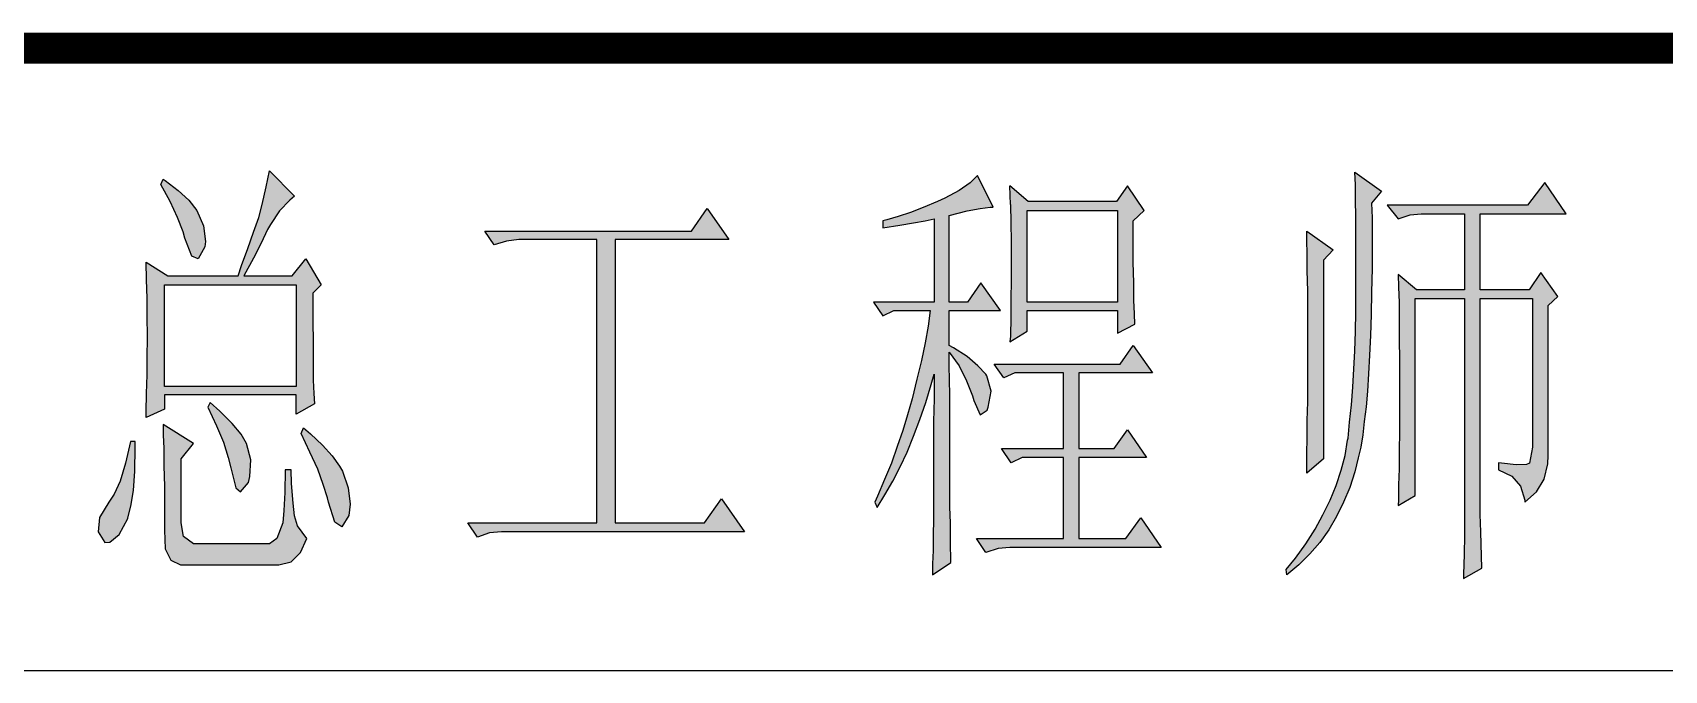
# Model space of a CAD drawing. Extents: x 458975 to 585950, y -118893 to 21149.
# Drawn here: x 501954 to 503371, y -65986 to -65433 of the extents above; entities that cross this region are included whole.
import ezdxf

# ---------------------------------------------------------------- set-up
doc = ezdxf.new("R2010")
doc.units = 0
doc.header["$LTSCALE"] = 1000
doc.header["$MEASUREMENT"] = 0
doc.layers.get('0').update_dxf_attribs({"linetype": 'CONTINUOUS'})
doc.layers.add('1', color=3, linetype='CONTINUOUS')

msp = doc.modelspace()

# ---------------------------------------------------------------- hatches: boundary and pattern name
at = {"layer": '1'}
h = msp.add_hatch(color=3, dxfattribs=at)
h.paths.add_polyline_path([(502177.3, -65578), (502181.6, -65574.6), (502159.8, -65552.4), (502156.9, -65566.5), (502153.4, -65581.9), (502150.4, -65593), (502145.8, -65605.8), (502141.1, -65619.9), (502135.5, -65634.8), (502132.5, -65643.8), (502071.5, -65643.8), (502052.7, -65631.8), (502053.1, -65647.2), (502053.5, -65663), (502053.5, -65679.2), (502054, -65695.9), (502054, -65698), (502053.5, -65713.8), (502053.5, -65729.6), (502053.1, -65745.8), (502052.7, -65761.6), (502052.7, -65766.7), (502068.5, -65759.5), (502068.5, -65747.1), (502182.9, -65747.1), (502182.9, -65763.7), (502198.7, -65754.8), (502198.3, -65745.8), (502197.8, -65734.3), (502197.8, -65702.3), (502197.4, -65681.8), (502197.4, -65658.7), (502204.7, -65651.5), (502191.4, -65628.8), (502179.5, -65643.8), (502137.6, -65643.8), (502145.8, -65628.4), (502152.6, -65615.2), (502158.1, -65603.6), (502160.7, -65599), (502168.4, -65587.4)])
h.paths.add_polyline_path([(502182.9, -65651.5), (502182.9, -65739.8), (502068.5, -65739.8), (502068.5, -65651.5)], flags=16)
h.paths.add_polyline_path([(502096.7, -65587), (502089.8, -65578), (502080.4, -65569.5), (502069.3, -65561), (502067.6, -65559.7), (502065.5, -65564.4), (502073.6, -65579.3), (502080, -65593), (502084.7, -65605.4), (502086.4, -65610.9), (502092.4, -65626.7), (502097.9, -65628.8), (502103.5, -65618.6), (502104.3, -65613.9), (502102.6, -65600.2)], flags=17)
h.paths.add_polyline_path([(502220.5, -65809), (502214.1, -65800), (502205.9, -65790.6), (502195.3, -65780.8), (502189.3, -65775.7), (502187.2, -65780.4), (502194.8, -65796.6), (502201.7, -65811.5), (502206.4, -65824.8), (502210.2, -65836.3), (502211.1, -65840.1), (502216.6, -65857.6), (502222.6, -65861.5), (502228.6, -65851.7), (502229.8, -65841.8), (502228.1, -65827.8), (502223, -65813.2)])
h.paths.add_polyline_path([(502139.8, -65789.3), (502135.1, -65781.2), (502127.4, -65771.8), (502116.7, -65761.2), (502108.2, -65753.5), (502106.1, -65757.8), (502113.7, -65774), (502119.7, -65788.1), (502124, -65801.3), (502126.1, -65810.3), (502130.4, -65827.8), (502134.7, -65831.2), (502141.5, -65823.1), (502142.8, -65817.9), (502143.6, -65803.4)])
h.paths.add_polyline_path([(502041.6, -65829.9), (502042.9, -65813.2), (502043.3, -65792.8), (502043.3, -65787.6), (502039, -65787.6), (502034.8, -65806.4), (502030.1, -65821.8), (502024.9, -65833.3), (502020.2, -65840.1), (502012.1, -65853.4), (502010.9, -65865.8), (502016.8, -65875.1), (502021.1, -65874.7), (502029.2, -65868.3), (502036.9, -65854.2), (502036.9, -65853.8), (502039.5, -65843.6)])
h.paths.add_polyline_path([(502083, -65858.1), (502083, -65802.6), (502093.7, -65789.3), (502067.6, -65772.7), (502067.6, -65781.7), (502068.1, -65793.6), (502068.1, -65808.5), (502068.5, -65826.5), (502068.5, -65864.5), (502069.3, -65880.7), (502074, -65890.5), (502082.6, -65894.4), (502168, -65894.4), (502178.6, -65891.8), (502186.7, -65883.7), (502192.3, -65871.7), (502184.2, -65860.6), (502181.6, -65852.1), (502180.3, -65841), (502179, -65823.9), (502178.6, -65812), (502173.5, -65812), (502173.1, -65831.6), (502172.2, -65847.4), (502171.4, -65858.1), (502166.2, -65871.7), (502159.8, -65876.4), (502093.7, -65876.4), (502085.1, -65870)])
h.paths.add_polyline_path([(502459.8, -65612.2), (502558.5, -65612.2), (502539.7, -65585.3), (502526, -65604.9), (502346.7, -65604.9), (502354.8, -65616.9), (502365.5, -65613.5), (502376.2, -65612.2), (502444, -65612.2), (502444, -65858.1), (502331.8, -65858.1), (502340.3, -65870.4), (502350.6, -65866.6), (502361.2, -65865.8), (502572.1, -65865.8), (502552, -65837.2), (502537.5, -65858.1), (502459.8, -65858.1)])
h.paths.add_polyline_path([(502749.9, -65673.7), (502794.3, -65673.7), (502777.3, -65649.7), (502765.7, -65666.4), (502749.9, -65666.4), (502749.9, -65591.3), (502765.3, -65587.4), (502776.8, -65585.3), (502785.4, -65584), (502787.9, -65584), (502774.3, -65556.7), (502767.9, -65563.1), (502758.5, -65569.5), (502746.1, -65576.3), (502739.7, -65579.3), (502727.3, -65584.4), (502716.2, -65588.7), (502705.6, -65592.1), (502695.7, -65595.1), (502692.3, -65596), (502692.3, -65601.9), (502706.8, -65599.8), (502718.8, -65597.7), (502729, -65596), (502736.7, -65594.3), (502736.7, -65666.4), (502684.2, -65666.4), (502692.3, -65678.4), (502701.7, -65673.7), (502733.3, -65673.7), (502731.6, -65687.3), (502729, -65701.8), (502725.6, -65717.2), (502721.8, -65733.4), (502717.5, -65750.5), (502713.7, -65764.2), (502709.4, -65777.8), (502704.7, -65791.9), (502699.6, -65806.4), (502693.6, -65820.5), (502687.6, -65835), (502685.1, -65840.1), (502687.2, -65844.8), (502694, -65833.7), (502700.9, -65821.8), (502707.3, -65809.4), (502713.2, -65796.6), (502718.8, -65782.9), (502724.3, -65768.4), (502729.5, -65753.5), (502734.2, -65738.1), (502736.7, -65729.1), (502736.7, -65750.5), (502736.3, -65770.1), (502736.3, -65855.1), (502735.9, -65868.7), (502735.9, -65882), (502735.4, -65893.5), (502735.4, -65903.3), (502751.2, -65892.6), (502751.2, -65887.1), (502750.8, -65879.4), (502750.8, -65858.1), (502750.4, -65844.4), (502750.4, -65747.1), (502749.9, -65721.5), (502749.9, -65709.9), (502758.5, -65721.9), (502764.9, -65734.7), (502770, -65747.9), (502771.3, -65751.8), (502776.8, -65764.2), (502782.8, -65760.3), (502783.7, -65757.8), (502786.2, -65743.7), (502782.4, -65730.4), (502781.5, -65729.1), (502774.7, -65721.9), (502765.3, -65713.8), (502753.4, -65706.1), (502749.9, -65704)])
h.paths.add_polyline_path([(502910, -65649.7), (502909.6, -65631.8), (502909.6, -65596), (502919, -65587), (502904.5, -65565.7), (502895.1, -65579.3), (502818.2, -65579.3), (502802.5, -65565.7), (502802.9, -65581.9), (502802.9, -65581.9), (502803.3, -65597.7), (502803.7, -65613.9), (502803.7, -65647.6), (502803.3, -65663.8), (502803.3, -65679.6), (502802.9, -65695.9), (502802.5, -65701), (502817.4, -65691.6), (502817.4, -65673.7), (502895.9, -65673.7), (502895.9, -65693.3), (502910.9, -65685.6), (502910.5, -65676.6), (502910, -65664.7)])
h.paths.add_polyline_path([(502895.9, -65666.4), (502817.4, -65666.4), (502817.4, -65587), (502895.9, -65587)], flags=16)
h.paths.add_polyline_path([(502909.6, -65704), (502898.1, -65720.2), (502788.8, -65720.2), (502797.3, -65732.1), (502806.7, -65727.9), (502849, -65727.9), (502849, -65793.6), (502795.2, -65793.6), (502803.7, -65806), (502813.1, -65801.3), (502849, -65801.3), (502849, -65871.7), (502773.4, -65871.7), (502781.5, -65883.7), (502792.2, -65880.3), (502802.5, -65879.4), (502933.9, -65879.4), (502916, -65853.8), (502903.2, -65871.7), (502862.2, -65871.7), (502862.2, -65801.3), (502921.1, -65801.3), (502904.5, -65777.4), (502893, -65793.6), (502862.2, -65793.6), (502862.2, -65727.9), (502926.2, -65727.9)])
h.paths.add_polyline_path([(503074.6, -65630.1), (503083.2, -65621.1), (503060.1, -65604.9), (503060.1, -65613), (503060.5, -65624.6), (503060.5, -65639.1), (503061, -65657), (503061, -65753.1), (503060.5, -65769.3), (503060.5, -65784.2), (503060.1, -65798.3), (503060.1, -65815), (503074.6, -65802.6)], flags=17)
h.paths.add_polyline_path([(503115.6, -65695.4), (503116, -65677.1), (503116.5, -65657.9), (503116.9, -65637.4), (503116.9, -65593.4), (503116.5, -65580.6), (503125, -65570.3), (503101.9, -65553.7), (503102.4, -65564.8), (503102.4, -65577.6), (503102.8, -65592.5), (503102.8, -65674.9), (503102.4, -65692), (503101.9, -65708.7), (503100.2, -65740.2), (503099, -65755.6), (503097.2, -65770.6), (503096, -65784.6), (503095.5, -65786.4), (503093.4, -65799.6), (503090, -65812.4), (503085.7, -65825.6), (503080.6, -65838.4), (503074.2, -65851.2), (503067.4, -65863.6), (503059.3, -65876.4), (503050.3, -65888.8), (503042.2, -65898.6), (503043, -65903.3), (503053.3, -65894.4), (503062.7, -65885), (503071.6, -65875.1), (503079.3, -65864), (503086.1, -65852.5), (503092.1, -65840.1), (503097.7, -65827.3), (503101.9, -65813.7), (503104.9, -65801.7), (503107.1, -65792.3), (503108.8, -65781.7), (503110.1, -65770.1), (503111.8, -65757.3), (503113, -65743.7), (503113.9, -65728.7), (503114.7, -65712.5)])
h.paths.add_polyline_path([(503154.4, -65663.4), (503197.1, -65663.4), (503197.1, -65868.7), (503196.7, -65885.4), (503196.3, -65902.5), (503196.3, -65906.3), (503212.1, -65897.3), (503211.2, -65865.8), (503210.8, -65850.8), (503210.8, -65663.4), (503256, -65663.4), (503256, -65792.3), (503253.5, -65806.4), (503250.9, -65807.3), (503242, -65807.7), (503229.2, -65806.4), (503226.6, -65806), (503226.6, -65812), (503238.1, -65817.5), (503245.8, -65826.1), (503249.6, -65838.4), (503249.6, -65840.1), (503259.5, -65831.2), (503266.3, -65820.1), (503269.3, -65806.8), (503269.7, -65799.6), (503269.7, -65669.4), (503278.2, -65661.7), (503263.3, -65640.8), (503253.1, -65655.7), (503210.8, -65655.7), (503210.8, -65590), (503285.5, -65590), (503266.7, -65562.7), (503251.8, -65582.3), (503130.1, -65582.3), (503139.5, -65594.3), (503149.8, -65590.8), (503159.6, -65590), (503197.1, -65590), (503197.1, -65655.7), (503155.3, -65655.7), (503139.5, -65642.5), (503139.9, -65653.6), (503140.4, -65666.8), (503140.4, -65698.4), (503140.8, -65717.2), (503140.8, -65778.7), (503140.4, -65795.7), (503140.4, -65811.1), (503139.9, -65825.2), (503139.9, -65838), (503139.5, -65843.1), (503154.4, -65834.2)])

# ---------------------------------------------------------------- linework, layer by layer
at = {"color": 3}
for points in [[(502198.3, -65745.8), (502198.7, -65754.8), (502182.9, -65763.7), (502182.9, -65747.1), (502068.5, -65747.1), (502068.5, -65759.5), (502052.7, -65766.7), (502052.7, -65761.6), (502053.1, -65745.8), (502053.5, -65729.6), (502053.5, -65713.8), (502054, -65698), (502054, -65695.9), (502053.5, -65679.2), (502053.5, -65663), (502053.1, -65647.2), (502052.7, -65631.8), (502071.5, -65643.8), (502132.5, -65643.8), (502135.5, -65634.8), (502141.1, -65619.9), (502145.8, -65605.8), (502150.4, -65593), (502153.4, -65581.9), (502156.9, -65566.5), (502159.8, -65552.4), (502181.6, -65574.6), (502177.3, -65578), (502168.4, -65587.4), (502160.7, -65599), (502158.1, -65603.6), (502152.6, -65615.2), (502145.8, -65628.4), (502137.6, -65643.8), (502179.5, -65643.8), (502191.4, -65628.8), (502204.7, -65651.5), (502197.4, -65658.7), (502197.4, -65681.8), (502197.8, -65702.3), (502197.8, -65734.3)], [(503053.3, -65894.4), (503043, -65903.3), (503042.2, -65898.6), (503050.3, -65888.8), (503059.3, -65876.4), (503067.4, -65863.6), (503074.2, -65851.2), (503080.6, -65838.4), (503085.7, -65825.6), (503090, -65812.4), (503093.4, -65799.6), (503095.5, -65786.4), (503096, -65784.6), (503097.2, -65770.6), (503099, -65755.6), (503100.2, -65740.2), (503101.9, -65708.7), (503102.4, -65692), (503102.8, -65674.9), (503102.8, -65592.5), (503102.4, -65577.6), (503102.4, -65564.8), (503101.9, -65553.7), (503125, -65570.3), (503116.5, -65580.6), (503116.9, -65593.4), (503116.9, -65637.4), (503116.5, -65657.9), (503116, -65677.1), (503115.6, -65695.4), (503114.7, -65712.5), (503113.9, -65728.7), (503113, -65743.7), (503111.8, -65757.3), (503110.1, -65770.1), (503108.8, -65781.7), (503107.1, -65792.3), (503104.9, -65801.7), (503101.9, -65813.7), (503097.7, -65827.3), (503092.1, -65840.1), (503086.1, -65852.5), (503079.3, -65864), (503071.6, -65875.1), (503062.7, -65885)], [(503196.3, -65906.3), (503212.1, -65897.3), (503211.2, -65865.8), (503210.8, -65850.8), (503210.8, -65663.4), (503256, -65663.4), (503256, -65792.3), (503253.5, -65806.4), (503250.9, -65807.3), (503242, -65807.7), (503229.2, -65806.4), (503226.6, -65806), (503226.6, -65812), (503238.1, -65817.5), (503245.8, -65826.1), (503249.6, -65838.4), (503249.6, -65840.1), (503259.5, -65831.2), (503266.3, -65820.1), (503269.3, -65806.8), (503269.7, -65799.6), (503269.7, -65669.4), (503278.2, -65661.7), (503263.3, -65640.8), (503253.1, -65655.7), (503210.8, -65655.7), (503210.8, -65590), (503285.5, -65590), (503266.7, -65562.7), (503251.8, -65582.3), (503130.1, -65582.3), (503139.5, -65594.3), (503149.8, -65590.8), (503159.6, -65590), (503197.1, -65590), (503197.1, -65655.7), (503155.3, -65655.7), (503139.5, -65642.5), (503139.9, -65653.6), (503140.4, -65666.8), (503140.4, -65698.4), (503140.8, -65717.2), (503140.8, -65778.7), (503140.4, -65795.7), (503140.4, -65811.1), (503139.9, -65825.2), (503139.9, -65838), (503139.5, -65843.1), (503154.4, -65834.2), (503154.4, -65663.4), (503197.1, -65663.4), (503197.1, -65868.7), (503196.7, -65885.4), (503196.3, -65902.5)], [(502552, -65837.2), (502572.1, -65865.8), (502361.2, -65865.8), (502350.6, -65866.6), (502340.3, -65870.4), (502331.8, -65858.1), (502444, -65858.1), (502444, -65612.2), (502376.2, -65612.2), (502365.5, -65613.5), (502354.8, -65616.9), (502346.7, -65604.9), (502526, -65604.9), (502539.7, -65585.3), (502558.5, -65612.2), (502459.8, -65612.2), (502459.8, -65858.1), (502537.5, -65858.1)], [(502817.4, -65666.4), (502817.4, -65587), (502895.9, -65587), (502895.9, -65666.4)], [(503060.1, -65613), (503060.1, -65604.9), (503083.2, -65621.1), (503074.6, -65630.1), (503074.6, -65802.6), (503060.1, -65815), (503060.1, -65798.3), (503060.5, -65784.2), (503060.5, -65769.3), (503061, -65753.1), (503061, -65657), (503060.5, -65639.1), (503060.5, -65624.6)], [(502068.5, -65739.8), (502068.5, -65651.5), (502182.9, -65651.5), (502182.9, -65739.8)], [(502113.7, -65774), (502119.7, -65788.1), (502124, -65801.3), (502126.1, -65810.3), (502130.4, -65827.8), (502134.7, -65831.2), (502141.5, -65823.1), (502142.8, -65817.9), (502143.6, -65803.4), (502139.8, -65789.3), (502135.1, -65781.2), (502127.4, -65771.8), (502116.7, -65761.2), (502108.2, -65753.5), (502106.1, -65757.8)], [(502067.6, -65781.7), (502068.1, -65793.6), (502068.1, -65808.5), (502068.5, -65826.5), (502068.5, -65864.5), (502069.3, -65880.7), (502074, -65890.5), (502082.6, -65894.4), (502168, -65894.4), (502178.6, -65891.8), (502186.7, -65883.7), (502192.3, -65871.7), (502184.2, -65860.6), (502181.6, -65852.1), (502180.3, -65841), (502179, -65823.9), (502178.6, -65812), (502173.5, -65812), (502173.1, -65831.6), (502172.2, -65847.4), (502171.4, -65858.1), (502166.2, -65871.7), (502159.8, -65876.4), (502093.7, -65876.4), (502085.1, -65870), (502083, -65858.1), (502083, -65802.6), (502093.7, -65789.3), (502067.6, -65772.7)], [(502201.7, -65811.5), (502194.8, -65796.6), (502187.2, -65780.4), (502189.3, -65775.7), (502195.3, -65780.8), (502205.9, -65790.6), (502214.1, -65800), (502220.5, -65809), (502223, -65813.2), (502228.1, -65827.8), (502229.8, -65841.8), (502228.6, -65851.7), (502222.6, -65861.5), (502216.6, -65857.6), (502211.1, -65840.1), (502210.2, -65836.3), (502206.4, -65824.8)]]:
    msp.add_lwpolyline(points, close=True, dxfattribs=at)
at = {"color": 7}
for points in [[(502073.6, -65579.3), (502065.5, -65564.4), (502067.6, -65559.7), (502069.3, -65561), (502080.4, -65569.5), (502089.8, -65578), (502096.7, -65587), (502102.6, -65600.2), (502104.3, -65613.9), (502103.5, -65618.6), (502097.9, -65628.8), (502092.4, -65626.7), (502086.4, -65610.9), (502084.7, -65605.4), (502080, -65593)], [(502036.9, -65854.2), (502036.9, -65853.8), (502039.5, -65843.6), (502041.6, -65829.9), (502042.9, -65813.2), (502043.3, -65792.8), (502043.3, -65787.6), (502039, -65787.6), (502034.8, -65806.4), (502030.1, -65821.8), (502024.9, -65833.3), (502020.2, -65840.1), (502012.1, -65853.4), (502010.9, -65865.8), (502016.8, -65875.1), (502021.1, -65874.7), (502029.2, -65868.3)]]:
    msp.add_lwpolyline(points, close=True, dxfattribs=at)
msp.add_lwpolyline([(502802.9, -65581.9), (502802.5, -65565.7)], dxfattribs=at)
at = {"color": 3}
msp.add_lwpolyline([(502802.9, -65581.9), (502803.3, -65597.7), (502803.7, -65613.9), (502803.7, -65647.6), (502803.3, -65663.8), (502803.3, -65679.6), (502802.9, -65695.9), (502802.5, -65701), (502817.4, -65691.6), (502817.4, -65673.7), (502895.9, -65673.7), (502895.9, -65693.3), (502910.9, -65685.6), (502910.5, -65676.6), (502910, -65664.7), (502910, -65649.7), (502909.6, -65631.8), (502909.6, -65596), (502919, -65587), (502904.5, -65565.7), (502895.1, -65579.3), (502818.2, -65579.3), (502802.5, -65565.7)], dxfattribs=at)
at = {"layer": '1'}
msp.add_line((501175.5, -65986.1), (506575.5, -65986.1), dxfattribs=at)
at = {"layer": '1', "const_width": 27}
msp.add_lwpolyline([(501175.5, -65446.1), (517375.5, -65446.1)], dxfattribs=at)
at = {"layer": '1', "color": 3}
for points in [[(502776.8, -65764.2), (502782.8, -65760.3), (502783.7, -65757.8), (502786.2, -65743.7), (502782.4, -65730.4), (502781.5, -65729.1), (502774.7, -65721.9), (502765.3, -65713.8), (502753.4, -65706.1), (502749.9, -65704), (502749.9, -65673.7), (502794.3, -65673.7), (502777.3, -65649.7), (502765.7, -65666.4), (502749.9, -65666.4), (502749.9, -65591.3), (502765.3, -65587.4), (502776.8, -65585.3), (502785.4, -65584), (502787.9, -65584), (502774.3, -65556.7), (502767.9, -65563.1), (502758.5, -65569.5), (502746.1, -65576.3), (502739.7, -65579.3), (502727.3, -65584.4), (502716.2, -65588.7), (502705.6, -65592.1), (502695.7, -65595.1), (502692.3, -65596), (502692.3, -65601.9), (502706.8, -65599.8), (502718.8, -65597.7), (502729, -65596), (502736.7, -65594.3), (502736.7, -65666.4), (502684.2, -65666.4), (502692.3, -65678.4), (502701.7, -65673.7), (502733.3, -65673.7), (502731.6, -65687.3), (502729, -65701.8), (502725.6, -65717.2), (502721.8, -65733.4), (502717.5, -65750.5), (502713.7, -65764.2), (502709.4, -65777.8), (502704.7, -65791.9), (502699.6, -65806.4), (502693.6, -65820.5), (502687.6, -65835), (502685.1, -65840.1), (502687.2, -65844.8), (502694, -65833.7), (502700.9, -65821.8), (502707.3, -65809.4), (502713.2, -65796.6), (502718.8, -65782.9), (502724.3, -65768.4), (502729.5, -65753.5), (502734.2, -65738.1), (502736.7, -65729.1), (502736.7, -65750.5), (502736.3, -65770.1), (502736.3, -65855.1), (502735.9, -65868.7), (502735.9, -65882), (502735.4, -65893.5), (502735.4, -65903.3), (502751.2, -65892.6), (502751.2, -65887.1), (502750.8, -65879.4), (502750.8, -65858.1), (502750.4, -65844.4), (502750.4, -65747.1), (502749.9, -65721.5), (502749.9, -65709.9), (502758.5, -65721.9), (502764.9, -65734.7), (502770, -65747.9), (502771.3, -65751.8)], [(502898.1, -65720.2), (502909.6, -65704), (502926.2, -65727.9), (502862.2, -65727.9), (502862.2, -65793.6), (502893, -65793.6), (502904.5, -65777.4), (502921.1, -65801.3), (502862.2, -65801.3), (502862.2, -65871.7), (502903.2, -65871.7), (502916, -65853.8), (502933.9, -65879.4), (502802.5, -65879.4), (502792.2, -65880.3), (502781.5, -65883.7), (502773.4, -65871.7), (502849, -65871.7), (502849, -65801.3), (502813.1, -65801.3), (502803.7, -65806), (502795.2, -65793.6), (502849, -65793.6), (502849, -65727.9), (502806.7, -65727.9), (502797.3, -65732.1), (502788.8, -65720.2)]]:
    msp.add_lwpolyline(points, close=True, dxfattribs=at)

doc.saveas('drawing.dxf')
